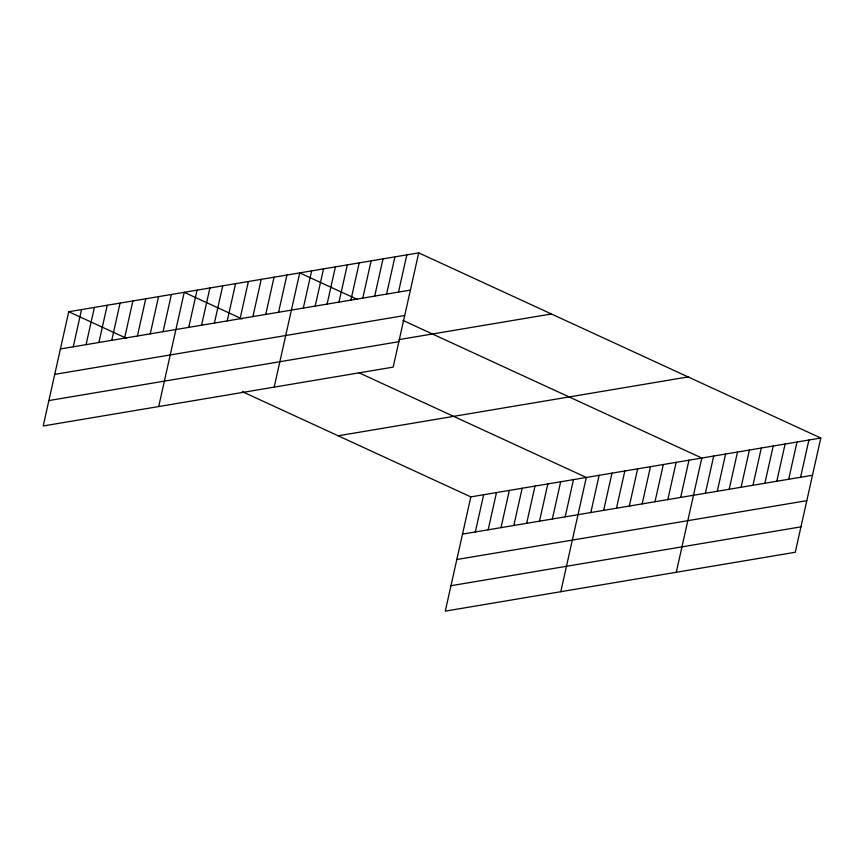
<?xml version="1.0" encoding="UTF-8"?>
<svg xmlns="http://www.w3.org/2000/svg" width="864" height="864" viewBox="0 0 864 864"><rect width="100%" height="100%" fill="white"/><g stroke="black" fill="none" stroke-linecap="round" stroke-linejoin="round"><path stroke-width="1.3" d="M418.716 252.871L68.731 311.731L43.2 425.974L393.174 367.114L418.716 252.871L820.8 438.026L795.269 552.269L445.284 611.129L470.826 496.886L820.8 438.026M73.246 346.799L81.572 309.571M86.076 344.639L94.403 307.411M98.906 342.49L107.233 305.262M111.748 340.33L120.064 303.102M124.578 338.17L132.894 300.942M137.408 336.01L145.735 298.782M150.239 333.85L158.566 296.622M163.069 331.69L171.396 294.462M158.695 406.544L184.226 292.313L242.071 318.946M188.741 327.38L197.057 290.153M201.571 325.22L209.898 287.993M214.402 323.06L222.728 285.833M227.232 320.9L235.559 283.673M240.073 318.74L248.389 281.513M252.904 316.591L261.22 279.364M265.734 314.431L274.05 277.204M278.564 312.271L286.891 275.044M274.18 387.126L299.722 272.884L357.556 299.516M303.296 308.113L311.623 270.886M315.198 306.115L323.514 268.888M327.1 304.106L335.416 266.879M338.99 302.108L347.317 264.881M350.892 300.11L359.219 262.883M362.794 298.102L371.12 260.874M374.695 296.104L383.011 258.876M386.597 294.106L394.913 256.878M398.488 292.097L406.814 254.869M475.33 531.954L483.656 494.726M488.171 529.794L496.487 492.566M501.001 527.645L509.317 490.417M513.832 525.485L522.158 488.257M526.662 523.325L534.989 486.097M539.492 521.165L547.819 483.937M552.334 519.005L560.65 481.777M565.164 516.845L573.48 479.617M560.779 591.7L586.31 477.468L358.981 372.784M590.825 512.536L599.152 475.308M603.655 510.376L611.982 473.148M616.496 508.216L624.812 470.988M629.327 506.056L637.643 468.828M642.157 503.896L650.473 466.679M654.988 501.746L663.314 464.519M667.818 499.586L676.145 462.359M680.659 497.426L688.975 460.199M676.274 572.281L701.806 458.039L402.926 320.404M705.391 493.268L713.707 456.041M717.282 491.27L725.609 454.043M729.184 489.262L737.51 452.034M741.085 487.264L749.401 450.036M752.987 485.266L761.303 448.038M764.878 483.257L773.204 446.029M776.779 481.259L785.106 444.031M788.681 479.261L796.997 442.033M800.582 477.252L808.898 440.035M60.415 348.959L410.389 290.099M54.734 374.371L404.708 315.511M399.049 339.595L551.405 313.978M48.881 400.561L398.855 341.701M338.137 435.791L688.111 376.931M462.499 534.114L812.484 475.254M456.818 559.526L806.803 500.666M450.965 585.716L800.95 526.856M68.731 311.731L126.576 338.364M242.32 391.662L470.826 496.886"/></g></svg>
